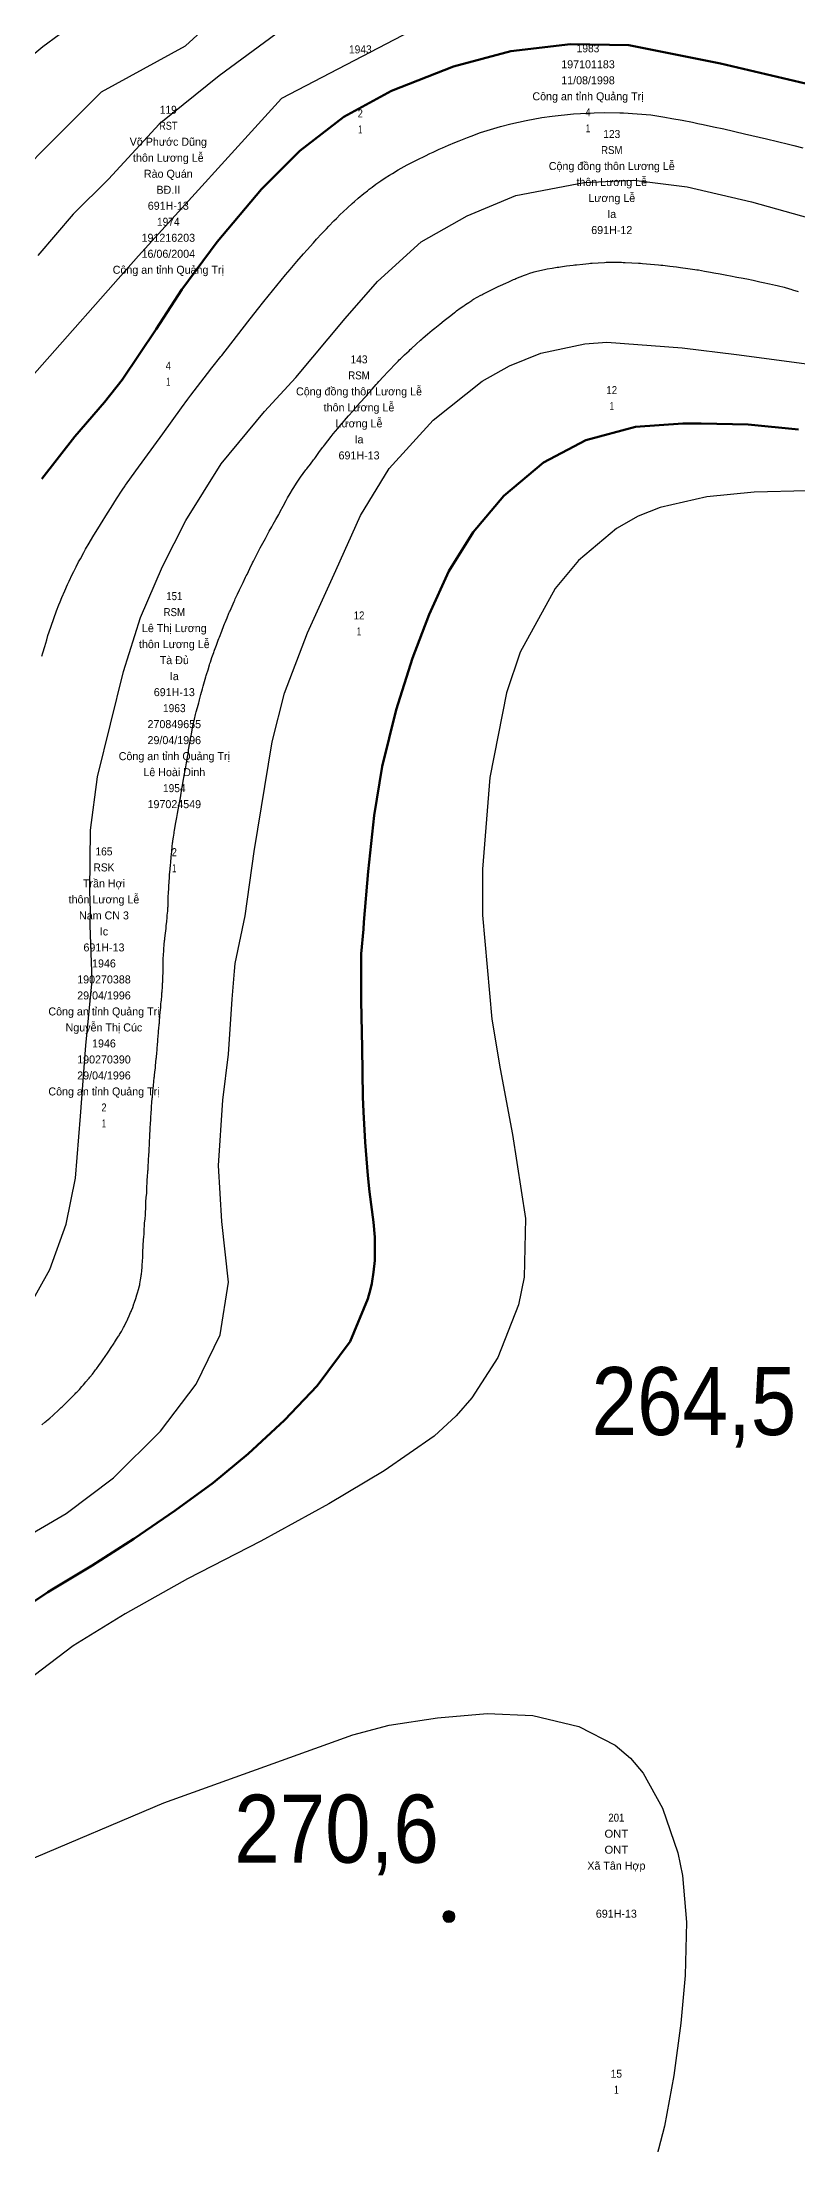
# Model space of a CAD drawing. Header units: metres. Extents: x 549268 to 556659, y 1838059 to 1844558.
# Drawn here: x 554411 to 554600, y 1840235 to 1840760 of the extents above; entities that cross this region are included whole.
import ezdxf
from ezdxf.enums import TextEntityAlignment as Align

# ---------------------------------------------------------------- set-up
doc = ezdxf.new("R2010")
doc.units = ezdxf.units.M
doc.header["$LTSCALE"] = 0.8
for name, color, linetype, lineweight in [('1', 7, 'Continuous', 25), ('2', 7, 'Continuous', 53), ('5', 7, 'Continuous', 13)]:
    doc.layers.add(name, color=color, linetype=linetype, lineweight=lineweight)
doc.layers.add('15', color=7, linetype='Continuous')

msp = doc.modelspace()

# ---------------------------------------------------------------- hatches: boundary and pattern name
at = {"layer": '5'}
msp.add_hatch(color=256, dxfattribs=at).paths.add_polyline_path([(554514.13, 1840291.66, 1), (554511.13, 1840291.66, 1)])

# ---------------------------------------------------------------- linework, layer by layer
at = {"layer": '1'}
for points in [[(554397.95, 1840719.9), (554413.26, 1840735.26), (554425.71, 1840747.74), (554446.77, 1840759.26), (554468.78, 1840779.42)], [(554515.09, 1840769.13), (554470.77, 1840746.05), (554434.97, 1840706.73), (554407.69, 1840675.96), (554384.68, 1840648.6), (554371.89, 1840626.38), (554369.33, 1840612.7), (554366.78, 1840557.99), (554361.66, 1840524.66), (554355.69, 1840506.71), (554346.32, 1840492.17), (554313.08, 1840459.69), (554287.51, 1840441.74), (554267.05, 1840419.52), (554244.04, 1840393.87), (554201.42, 1840329.76), (554173.29, 1840301.55), (554150.28, 1840291.3), (554132.38, 1840287.88), (554110.21, 1840286.17), (554088.05, 1840281.89), (554047.14, 1840269.08)], [(554423.3, 1840767.96), (554411.08, 1840759.02), (554401.88, 1840751.33)], [(554469.34, 1840762.12), (554455.13, 1840751.76), (554440.19, 1840739.64), (554427.48, 1840725.89), (554418.62, 1840717.14), (554409.84, 1840706.82)], [(554504.69, 1840730.79), (554506.73, 1840731.79), (554507.88, 1840732.34), (554508.65, 1840732.7), (554510.2, 1840733.41), (554510.98, 1840733.75), (554512.53, 1840734.43), (554514.1, 1840735.09), (554515.15, 1840735.52), (554517.25, 1840736.35), (554518.16, 1840736.7), (554520.53, 1840737.55), (554525.55, 1840739.1), (554528.08, 1840739.77), (554531.91, 1840740.62), (554535.84, 1840741.32), (554538.47, 1840741.69), (554543.77, 1840742.23), (554548.91, 1840742.52), (554551.48, 1840742.58), (554555.34, 1840742.54), (554556.24, 1840742.51), (554563.11, 1840742.01), (554566.6, 1840741.42), (554568.34, 1840741.12), (554570.95, 1840740.64), (554573.56, 1840740.13), (554574.86, 1840739.87), (554576.16, 1840739.6), (554578.76, 1840739.04), (554581.35, 1840738.47), (554586.52, 1840737.29), (554592.02, 1840736.01), (554594.76, 1840735.35), (554597.5, 1840734.67), (554598.86, 1840734.31), (554601.1, 1840733.71)], [(554410.82, 1840606.7), (554411.05, 1840607.52), (554411.52, 1840609.14), (554412.02, 1840610.75), (554412.35, 1840611.82), (554413.05, 1840613.96), (554413.14, 1840614.23), (554414.51, 1840618.02), (554415.08, 1840619.51), (554415.38, 1840620.25), (554415.83, 1840621.36), (554416.53, 1840623), (554417.25, 1840624.64), (554417.62, 1840625.45), (554418.39, 1840627.07), (554418.78, 1840627.87), (554419.39, 1840629.06), (554420.01, 1840630.25), (554420.44, 1840631.04), (554421.31, 1840632.62), (554421.76, 1840633.4), (554422.66, 1840634.95), (554423.58, 1840636.5), (554425.46, 1840639.57), (554427.25, 1840642.45), (554428.15, 1840643.89), (554429.52, 1840646.03), (554430.91, 1840648.17), (554431.61, 1840649.23), (554431.75, 1840649.44), (554434.31, 1840653.01), (554438.84, 1840659.2), (554441.09, 1840662.3), (554445.75, 1840668.76), (554447.32, 1840670.9), (554448.11, 1840671.97), (554448.92, 1840673.05), (554450.57, 1840675.2), (554452.23, 1840677.33), (554453.34, 1840678.75), (554455.59, 1840681.57), (554455.79, 1840681.82), (554462.35, 1840690.3), (554464.72, 1840693.34), (554466.31, 1840695.34), (554467.39, 1840696.68), (554469.55, 1840699.33), (554471.76, 1840702), (554472.88, 1840703.32), (554474.56, 1840705.3), (554476.27, 1840707.26), (554477.13, 1840708.24), (554478.73, 1840710.03), (554479.53, 1840710.91), (554480.75, 1840712.23), (554481.99, 1840713.54), (554482.61, 1840714.19), (554483.87, 1840715.47), (554484.5, 1840716.11), (554485.46, 1840717.06), (554486.16, 1840717.74), (554487.26, 1840718.76), (554488.44, 1840719.84), (554489.03, 1840720.37), (554489.94, 1840721.15), (554491.31, 1840722.3), (554492.24, 1840723.04), (554492.71, 1840723.4), (554493.42, 1840723.94), (554494.38, 1840724.64), (554494.87, 1840724.99), (554495.6, 1840725.5), (554496.71, 1840726.24), (554497.78, 1840726.93), (554498.5, 1840727.37), (554499.95, 1840728.24), (554500.69, 1840728.66), (554502.18, 1840729.48), (554503.68, 1840730.28), (554504.69, 1840730.79)], [(554405.18, 1840439.6), (554412.83, 1840453.36), (554416.91, 1840464.75), (554419.2, 1840476.23), (554420.49, 1840491.72), (554421.82, 1840509.37), (554423.4, 1840525.63), (554422.92, 1840539.34), (554422.98, 1840542.99), (554422.8, 1840548.03), (554423, 1840563.21), (554424.74, 1840576.57), (554431.26, 1840602.85), (554435.48, 1840616.32), (554441, 1840629.09), (554446.84, 1840640.59), (554455.67, 1840654.75), (554466.49, 1840667.83), (554474.34, 1840676.37), (554486.66, 1840691.1), (554494.73, 1840700.32), (554505.7, 1840710.23), (554517.15, 1840716.73), (554529.32, 1840721.81), (554546.46, 1840725.11), (554558.84, 1840725.63), (554572.21, 1840724.01), (554588.25, 1840720.26), (554651.7, 1840702.5)], [(554513.08, 1840691.86), (554514.03, 1840692.6), (554514.29, 1840692.8), (554514.55, 1840692.99), (554515.47, 1840693.67), (554516.34, 1840694.29), (554516.57, 1840694.45), (554516.79, 1840694.61), (554517.56, 1840695.13), (554518.32, 1840695.63), (554518.54, 1840695.76), (554518.77, 1840695.9), (554519.65, 1840696.4), (554520.58, 1840696.9), (554520.84, 1840697.04), (554521.11, 1840697.18), (554522.09, 1840697.68), (554523.13, 1840698.19), (554523.43, 1840698.34), (554523.74, 1840698.49), (554524.91, 1840699.05), (554526.09, 1840699.59), (554526.41, 1840699.73), (554526.71, 1840699.87), (554527.77, 1840700.35), (554528.8, 1840700.8), (554529.09, 1840700.93), (554529.38, 1840701.05), (554530.45, 1840701.49), (554531.48, 1840701.9), (554531.74, 1840702), (554531.99, 1840702.09), (554532.83, 1840702.39), (554533.69, 1840702.66), (554533.95, 1840702.74), (554534.23, 1840702.81), (554535.35, 1840703.08), (554536.54, 1840703.34), (554536.87, 1840703.41), (554537.21, 1840703.47), (554538.41, 1840703.69), (554539.7, 1840703.89), (554540.09, 1840703.95), (554540.49, 1840704.01), (554542.05, 1840704.22), (554543.67, 1840704.43), (554544.11, 1840704.48), (554544.55, 1840704.53), (554546.1, 1840704.7), (554547.62, 1840704.85), (554548.04, 1840704.89), (554548.46, 1840704.92), (554549.96, 1840705.04), (554551.49, 1840705.12), (554551.93, 1840705.14), (554552.38, 1840705.15), (554554.05, 1840705.17), (554555.76, 1840705.15), (554556.22, 1840705.13), (554556.68, 1840705.12), (554558.32, 1840705.04), (554560.03, 1840704.92), (554560.53, 1840704.89), (554561.05, 1840704.85), (554563.05, 1840704.68), (554565.05, 1840704.5), (554565.58, 1840704.44), (554566.09, 1840704.39), (554567.85, 1840704.18), (554569.57, 1840703.97), (554570.05, 1840703.9), (554570.55, 1840703.84), (554572.37, 1840703.6), (554574.15, 1840703.35), (554574.61, 1840703.28), (554575.05, 1840703.22), (554576.56, 1840702.96), (554578.02, 1840702.7), (554578.44, 1840702.62), (554578.87, 1840702.54), (554580.49, 1840702.24), (554582.13, 1840701.93), (554583.03, 1840701.76), (554584.62, 1840701.46), (554586.21, 1840701.15), (554586.66, 1840701.06), (554587.1, 1840700.97), (554588.74, 1840700.64), (554590.36, 1840700.29), (554590.8, 1840700.2), (554591.24, 1840700.11), (554592.8, 1840699.78), (554594.29, 1840699.44), (554594.69, 1840699.35), (554595.08, 1840699.25), (554596.43, 1840698.89), (554597.76, 1840698.5), (554598.13, 1840698.39), (554598.52, 1840698.27), (554599.94, 1840697.83)], [(554458.38, 1840619.22), (554458.9, 1840620.38), (554459.05, 1840620.7), (554459.19, 1840621.02), (554459.72, 1840622.16), (554460.26, 1840623.31), (554460.42, 1840623.63), (554460.57, 1840623.95), (554461.14, 1840625.14), (554461.76, 1840626.4), (554461.93, 1840626.77), (554462.12, 1840627.14), (554462.82, 1840628.59), (554463.52, 1840630.03), (554463.71, 1840630.4), (554463.89, 1840630.76), (554464.49, 1840631.96), (554465.09, 1840633.09), (554465.26, 1840633.41), (554465.43, 1840633.73), (554466.07, 1840634.92), (554466.73, 1840636.11), (554466.9, 1840636.43), (554467.08, 1840636.75), (554467.7, 1840637.9), (554468.33, 1840639.04), (554468.51, 1840639.37), (554468.69, 1840639.69), (554469.35, 1840640.87), (554470.04, 1840642.1), (554470.23, 1840642.46), (554470.43, 1840642.83), (554471.17, 1840644.21), (554471.9, 1840645.56), (554472.09, 1840645.9), (554472.27, 1840646.23), (554472.9, 1840647.32), (554473.51, 1840648.33), (554473.68, 1840648.61), (554473.86, 1840648.89), (554474.51, 1840649.9), (554475.17, 1840650.9), (554475.35, 1840651.16), (554475.54, 1840651.43), (554476.2, 1840652.35), (554476.87, 1840653.26), (554477.06, 1840653.52), (554477.26, 1840653.78), (554477.98, 1840654.72), (554478.75, 1840655.75), (554478.98, 1840656.05), (554479.21, 1840656.37), (554480.11, 1840657.58), (554481.02, 1840658.81), (554481.26, 1840659.13), (554481.49, 1840659.44), (554482.31, 1840660.49), (554483.17, 1840661.57), (554483.44, 1840661.9), (554483.71, 1840662.24), (554484.81, 1840663.57), (554485.94, 1840664.93), (554486.24, 1840665.28), (554486.53, 1840665.62), (554487.53, 1840666.77), (554488.56, 1840667.94), (554488.88, 1840668.29), (554489.2, 1840668.66), (554490.46, 1840670.08), (554491.72, 1840671.51), (554492.05, 1840671.88), (554492.36, 1840672.24), (554493.42, 1840673.46), (554494.45, 1840674.63), (554494.75, 1840674.97), (554495.06, 1840675.31), (554496.22, 1840676.56), (554497.37, 1840677.79), (554497.67, 1840678.1), (554497.97, 1840678.41), (554498.96, 1840679.45), (554499.92, 1840680.45), (554500.2, 1840680.73), (554500.48, 1840681), (554501.54, 1840682.03), (554502.64, 1840683.05), (554502.94, 1840683.34), (554503.25, 1840683.62), (554504.39, 1840684.65), (554505.53, 1840685.66), (554505.85, 1840685.94), (554506.17, 1840686.22), (554507.3, 1840687.2), (554508.46, 1840688.16), (554508.78, 1840688.43), (554509.11, 1840688.7), (554510.31, 1840689.66), (554511.47, 1840690.59), (554511.77, 1840690.83), (554512.07, 1840691.06), (554513.08, 1840691.86)], [(554403.03, 1840384.34), (554416.92, 1840392.42), (554428.76, 1840401.31), (554440.48, 1840412.98), (554449.39, 1840424.72), (554455.42, 1840437.09), (554457.53, 1840450.23), (554455.86, 1840465.39), (554454.97, 1840479.42), (554456.07, 1840495.73), (554457.52, 1840507.22), (554458.44, 1840520.98), (554458.98, 1840527.96), (554459.15, 1840529.85), (554461.68, 1840541.75), (554463.92, 1840557.83), (554468.44, 1840585.3), (554471.5, 1840597.44), (554477.22, 1840612.53), (554484.3, 1840628.12), (554490.53, 1840641.85), (554497.69, 1840653.57), (554508.67, 1840665.72), (554520.96, 1840675.46), (554527.78, 1840679.3), (554535.6, 1840682.39), (554546.57, 1840684.77), (554552.15, 1840685.18), (554570.99, 1840683.74), (554584.57, 1840682.08), (554610.24, 1840678.66)], [(554577.1, 1840646.54), (554565.48, 1840643.89), (554559.96, 1840641.69), (554554.55, 1840638.64), (554544.99, 1840630.63), (554539.18, 1840623.63), (554530.45, 1840607.7), (554526.98, 1840597.52), (554522.83, 1840576.36), (554521, 1840553.45), (554521.01, 1840541.97), (554523.37, 1840515.98), (554525.46, 1840503.52), (554528.52, 1840487.12), (554531.73, 1840466.16), (554531.42, 1840451.5), (554530.02, 1840444.58), (554524.84, 1840431.38), (554518.38, 1840421.33), (554514.47, 1840416.84), (554508.9, 1840411.74), (554496.45, 1840403.03), (554482.56, 1840394.79), (554465.62, 1840385.51), (554447.28, 1840376.07), (554431.69, 1840367.29), (554418.66, 1840359.32), (554408.91, 1840351.89)], [(554602.2, 1840648), (554588.95, 1840647.66), (554577.1, 1840646.54)], [(554441.57, 1840536.22), (554441.72, 1840537.42), (554441.87, 1840538.64), (554441.91, 1840538.96), (554441.94, 1840539.27), (554442.04, 1840540.36), (554442.13, 1840541.39), (554442.16, 1840541.67), (554442.18, 1840541.95), (554442.28, 1840542.93), (554442.36, 1840543.86), (554442.37, 1840544.11), (554442.38, 1840544.35), (554442.4, 1840545.19), (554442.42, 1840546.03), (554442.43, 1840546.29), (554442.44, 1840546.54), (554442.49, 1840547.54), (554442.55, 1840548.59), (554442.57, 1840548.89), (554442.59, 1840549.18), (554442.65, 1840550.26), (554442.72, 1840551.4), (554442.75, 1840551.73), (554442.77, 1840552.08), (554442.89, 1840553.37), (554443.01, 1840554.66), (554443.04, 1840554.99), (554443.07, 1840555.31), (554443.17, 1840556.38), (554443.26, 1840557.4), (554443.29, 1840557.68), (554443.32, 1840557.97), (554443.41, 1840559), (554443.52, 1840560), (554443.56, 1840560.27), (554443.59, 1840560.53), (554443.72, 1840561.42), (554443.88, 1840562.43), (554443.94, 1840562.77), (554444, 1840563.14), (554444.25, 1840564.66), (554444.54, 1840566.39), (554444.63, 1840566.88), (554444.72, 1840567.38), (554445.07, 1840569.24), (554445.46, 1840571.26), (554445.57, 1840571.87), (554445.68, 1840572.49), (554446.1, 1840574.91), (554446.51, 1840577.31), (554446.72, 1840578.52), (554447.06, 1840580.5), (554447.37, 1840582.3), (554447.45, 1840582.79), (554447.53, 1840583.28), (554447.82, 1840584.99), (554448.08, 1840586.52), (554448.14, 1840586.89), (554448.21, 1840587.23), (554448.4, 1840588.29), (554448.59, 1840589.24), (554448.66, 1840589.52), (554448.72, 1840589.82), (554448.99, 1840590.94), (554449.27, 1840592.11), (554449.35, 1840592.42), (554449.43, 1840592.74), (554449.73, 1840593.87), (554450.04, 1840595.05), (554450.14, 1840595.39), (554450.23, 1840595.75), (554450.61, 1840597.14), (554450.99, 1840598.51), (554451.09, 1840598.87), (554451.18, 1840599.22), (554451.52, 1840600.39), (554451.85, 1840601.51), (554451.94, 1840601.83), (554452.03, 1840602.15), (554452.38, 1840603.31), (554452.74, 1840604.5), (554452.85, 1840604.83), (554452.96, 1840605.16), (554453.36, 1840606.36), (554453.79, 1840607.57), (554453.91, 1840607.9), (554454.03, 1840608.23), (554454.47, 1840609.45), (554454.94, 1840610.72), (554455.08, 1840611.1), (554455.22, 1840611.48), (554455.79, 1840612.93), (554456.35, 1840614.37), (554456.5, 1840614.74), (554456.65, 1840615.1), (554457.13, 1840616.3), (554457.6, 1840617.43), (554457.74, 1840617.74), (554457.87, 1840618.06), (554458.38, 1840619.22)], [(554437.36, 1840478.01), (554437.38, 1840478.3), (554437.43, 1840479.32), (554437.47, 1840480.33), (554437.48, 1840480.61), (554437.5, 1840480.9), (554437.56, 1840481.92), (554437.63, 1840482.95), (554437.65, 1840483.23), (554437.66, 1840483.52), (554437.71, 1840484.54), (554437.75, 1840485.55), (554437.76, 1840485.84), (554437.78, 1840486.12), (554437.83, 1840487.15), (554437.89, 1840488.19), (554437.91, 1840488.48), (554437.92, 1840488.77), (554437.98, 1840489.81), (554438.03, 1840490.85), (554438.05, 1840491.14), (554438.07, 1840491.43), (554438.14, 1840492.49), (554438.21, 1840493.54), (554438.23, 1840493.83), (554438.26, 1840494.12), (554438.34, 1840495.17), (554438.43, 1840496.21), (554438.45, 1840496.49), (554438.48, 1840496.78), (554438.57, 1840497.8), (554438.67, 1840498.81), (554438.7, 1840499.09), (554438.73, 1840499.37), (554438.83, 1840500.38), (554438.94, 1840501.36), (554438.97, 1840501.63), (554439, 1840501.89), (554439.1, 1840502.83), (554439.2, 1840503.75), (554439.22, 1840504), (554439.25, 1840504.26), (554439.35, 1840505.19), (554439.44, 1840506.1), (554439.46, 1840506.34), (554439.48, 1840506.58), (554439.56, 1840507.43), (554439.63, 1840508.26), (554439.65, 1840508.49), (554439.67, 1840508.72), (554439.75, 1840509.58), (554439.83, 1840510.43), (554439.84, 1840510.66), (554439.86, 1840510.89), (554439.93, 1840511.71), (554439.99, 1840512.51), (554440, 1840512.73), (554440.02, 1840512.95), (554440.09, 1840513.74), (554440.16, 1840514.52), (554440.18, 1840514.73), (554440.2, 1840514.95), (554440.26, 1840515.73), (554440.33, 1840516.5), (554440.34, 1840516.71), (554440.36, 1840516.91), (554440.43, 1840517.66), (554440.5, 1840518.41), (554440.54, 1840518.83), (554440.61, 1840519.62), (554440.68, 1840520.43), (554440.7, 1840520.65), (554440.72, 1840520.88), (554440.79, 1840521.7), (554440.86, 1840522.54), (554440.87, 1840522.78), (554440.89, 1840523.02), (554440.95, 1840523.89), (554441.01, 1840524.75), (554441.02, 1840524.99), (554441.03, 1840525.22), (554441.07, 1840526.02), (554441.1, 1840526.8), (554441.11, 1840527.02), (554441.12, 1840527.23), (554441.13, 1840528), (554441.14, 1840528.75), (554441.14, 1840528.96), (554441.14, 1840529.16), (554441.15, 1840529.86), (554441.16, 1840530.61), (554441.17, 1840530.84), (554441.18, 1840531.08), (554441.24, 1840532.02), (554441.31, 1840533.02), (554441.33, 1840533.29), (554441.35, 1840533.57), (554441.42, 1840534.56), (554441.51, 1840535.6), (554441.54, 1840535.9), (554441.57, 1840536.22)], [(554417.56, 1840420.72), (554417.76, 1840420.92), (554418.47, 1840421.63), (554419.16, 1840422.34), (554419.35, 1840422.54), (554419.53, 1840422.73), (554420.19, 1840423.42), (554420.83, 1840424.12), (554421.01, 1840424.32), (554421.19, 1840424.52), (554421.83, 1840425.27), (554422.47, 1840426.04), (554422.65, 1840426.26), (554422.83, 1840426.47), (554423.46, 1840427.26), (554424.09, 1840428.07), (554424.27, 1840428.31), (554424.45, 1840428.54), (554425.09, 1840429.41), (554425.72, 1840430.3), (554425.9, 1840430.54), (554426.07, 1840430.78), (554426.68, 1840431.64), (554427.27, 1840432.5), (554427.43, 1840432.74), (554427.59, 1840432.99), (554428.17, 1840433.86), (554428.72, 1840434.72), (554428.86, 1840434.95), (554429.01, 1840435.17), (554429.51, 1840435.95), (554429.99, 1840436.71), (554430.12, 1840436.93), (554430.25, 1840437.14), (554430.7, 1840437.92), (554431.14, 1840438.7), (554431.25, 1840438.91), (554431.36, 1840439.12), (554431.75, 1840439.86), (554432.11, 1840440.6), (554432.21, 1840440.81), (554432.31, 1840441.03), (554432.67, 1840441.83), (554433.01, 1840442.65), (554433.11, 1840442.88), (554433.2, 1840443.11), (554433.53, 1840443.93), (554433.84, 1840444.77), (554433.92, 1840445.01), (554434, 1840445.25), (554434.29, 1840446.13), (554434.57, 1840447.03), (554434.65, 1840447.28), (554434.72, 1840447.53), (554434.99, 1840448.43), (554435.23, 1840449.33), (554435.29, 1840449.59), (554435.35, 1840449.84), (554435.52, 1840450.77), (554435.66, 1840451.7), (554435.69, 1840451.95), (554435.72, 1840452.2), (554435.82, 1840453.09), (554435.9, 1840453.99), (554435.92, 1840454.25), (554435.94, 1840454.51), (554436.01, 1840455.5), (554436.06, 1840456.5), (554436.08, 1840456.78), (554436.08, 1840457.05), (554436.1, 1840458.02), (554436.13, 1840459.01), (554436.14, 1840459.3), (554436.16, 1840459.58), (554436.26, 1840460.66), (554436.36, 1840461.74), (554436.38, 1840462.03), (554436.4, 1840462.32), (554436.43, 1840463.35), (554436.47, 1840464.38), (554436.49, 1840464.67), (554436.51, 1840464.96), (554436.63, 1840466.02), (554436.74, 1840467.09), (554436.76, 1840467.38), (554436.77, 1840467.67), (554436.8, 1840468.7), (554436.82, 1840469.73), (554436.83, 1840470.02), (554436.85, 1840470.31), (554436.94, 1840471.37), (554437.03, 1840472.43), (554437.05, 1840472.72), (554437.07, 1840473.01), (554437.11, 1840474.04), (554437.15, 1840475.06), (554437.16, 1840475.35), (554437.18, 1840475.64), (554437.26, 1840476.68), (554437.34, 1840477.73), (554437.36, 1840478.01)], [(554410.83, 1840414.57), (554411.58, 1840415.21), (554411.8, 1840415.39), (554412.01, 1840415.57), (554412.78, 1840416.24), (554413.56, 1840416.92), (554413.77, 1840417.12), (554413.98, 1840417.31), (554414.73, 1840418.01), (554415.48, 1840418.71), (554415.68, 1840418.91), (554415.89, 1840419.1), (554416.63, 1840419.81), (554417.36, 1840420.52), (554417.56, 1840420.72)], [(554406.73, 1840305.42), (554441.36, 1840320.1), (554470.71, 1840330.64), (554488.55, 1840337.11), (554497.67, 1840339.53), (554509.8, 1840341.36), (554522.22, 1840342.45), (554533.62, 1840341.94), (554545.12, 1840339.19), (554554.18, 1840334.5), (554558.05, 1840331.25), (554561.22, 1840327.47), (554566.05, 1840318.74), (554569.9, 1840307.62), (554571.07, 1840301.89), (554572, 1840290.29), (554571.71, 1840276.94), (554570.63, 1840264.98), (554568.9, 1840251.9), (554566.49, 1840239.23), (554563.14, 1840226.18)]]:
    msp.add_lwpolyline(points, dxfattribs=at)
at = {"layer": '2'}
for points in [[(554410.78, 1840651.05), (554419.07, 1840661.6), (554426.46, 1840670.18), (554430.9, 1840675.72), (554439.42, 1840688.45), (554445.81, 1840698.33), (554454.7, 1840710.25), (554465.78, 1840723.45), (554475.31, 1840733.02), (554486.34, 1840741.53), (554498.27, 1840747.99), (554513.78, 1840754.1), (554528.14, 1840757.92), (554543.02, 1840759.65), (554557.64, 1840759.39), (554580.52, 1840754.87), (554606.02, 1840748.86)], [(554402.42, 1840366.04), (554412.29, 1840372.73), (554413.43, 1840373.4), (554423.39, 1840379.41), (554433.81, 1840386.03), (554444.13, 1840393.19), (554453.62, 1840400.1), (554462.44, 1840407.28), (554471.49, 1840415.74), (554479.69, 1840424.29), (554487.9, 1840435.35), (554492.34, 1840446.07), (554493, 1840448.47), (554493.31, 1840449.88), (554493.78, 1840452.74), (554494.05, 1840455.63), (554494.13, 1840457.57), (554494.06, 1840461.44), (554493.73, 1840465.24), (554492.76, 1840472.79), (554492.33, 1840476.92), (554491.7, 1840485.21), (554491.23, 1840492.78), (554491.08, 1840496.57), (554490.94, 1840508.8), (554490.67, 1840520.57), (554490.63, 1840532.25), (554491.23, 1840538.45), (554491.37, 1840540.23), (554492.46, 1840552.89), (554493.93, 1840566.85), (554495.89, 1840579.12), (554499.39, 1840593.26), (554503.48, 1840606.22), (554507.66, 1840617.1), (554512.59, 1840627.92), (554518.67, 1840637.7), (554526.33, 1840646.73), (554536.31, 1840655.08), (554546.87, 1840660.7), (554559.28, 1840664.02), (554571.15, 1840664.87), (554574.52, 1840664.81), (554575.71, 1840664.81), (554587.45, 1840664.63), (554600.01, 1840663.38)]]:
    msp.add_lwpolyline(points, dxfattribs=at)
at = {"layer": '5'}
msp.add_circle((554512.63, 1840291.66), 1.5, dxfattribs=at)

# ---------------------------------------------------------------- texts
at = {"layer": '15'}
for s, width, p in [('1943', 0.95, (554490.46, 1840757.36)), ('1983', 0.95, (554547.4, 1840757.63)), ('RST', 0.85, (554442.44, 1840738.27)), ('119', 0.95, (554442.44, 1840742.27)), ('2', 0.85, (554490.46, 1840741.36)), ('4', 0.9, (554547.4, 1840741.63)), ('1', 0.75, (554547.4, 1840737.63)), ('1', 0.75, (554490.46, 1840737.36)), ('RSM', 0.9, (554553.34, 1840732.2)), ('123', 0.95, (554553.34, 1840736.2)), ('1974', 0.95, (554442.44, 1840714.27)), ('143', 0.95, (554490.14, 1840679.87)), ('4', 0.9, (554442.44, 1840678.27)), ('RSM', 0.9, (554490.13, 1840675.87)), ('1', 0.75, (554442.44, 1840674.27)), ('12', 0.9, (554553.34, 1840672.2)), ('1', 0.75, (554553.34, 1840668.2)), ('RSM', 0.9, (554443.94, 1840616.7)), ('151', 0.9, (554443.94, 1840620.7)), ('12', 0.9, (554490.14, 1840615.87)), ('1', 0.75, (554490.13, 1840611.87)), ('1963', 0.95, (554443.94, 1840592.7)), ('1954', 0.95, (554443.94, 1840572.7)), ('165', 0.95, (554426.35, 1840556.89)), ('2', 0.85, (554443.94, 1840556.7)), ('RSK', 0.95, (554426.35, 1840552.89)), ('1', 0.75, (554443.94, 1840552.7)), ('2', 0.85, (554426.35, 1840492.89)), ('1', 0.75, (554426.35, 1840488.89)), ('201', 0.9, (554554.49, 1840315.37)), ('ONT', 1.05, (554554.49, 1840311.37)), ('ONT', 1.05, (554554.49, 1840307.37)), ('15', 0.95, (554554.49, 1840251.37)), ('1', 0.75, (554554.49, 1840247.37))]:
    msp.add_text(s, height=2, dxfattribs=dict(at, width=width)).set_placement(p, align=Align.CENTER)
for s, p in [('197101183', (554547.4, 1840753.63)), ('11/08/1998', (554547.4, 1840749.63)), ('Công an tỉnh Quảng Trị', (554547.4, 1840745.63)), ('Võ Phước Dũng', (554442.44, 1840734.27)), ('thôn Lương Lễ', (554442.44, 1840730.27)), ('Cộng đồng thôn Lương Lễ', (554553.34, 1840728.2)), ('Rào Quán', (554442.44, 1840726.27)), ('BĐ.II', (554442.44, 1840722.27)), ('thôn Lương Lễ', (554553.34, 1840724.2)), ('691H-13', (554442.44, 1840718.27)), ('Lương Lễ', (554553.34, 1840720.2)), ('691H-12', (554553.34, 1840712.2)), ('Ia', (554553.34, 1840716.2)), ('191216203', (554442.44, 1840710.27)), ('16/06/2004', (554442.44, 1840706.27)), ('Công an tỉnh Quảng Trị', (554442.44, 1840702.27)), ('Cộng đồng thôn Lương Lễ', (554490.13, 1840671.87)), ('thôn Lương Lễ', (554490.13, 1840667.87)), ('Lương Lễ', (554490.13, 1840663.87)), ('Ia', (554490.13, 1840659.87)), ('691H-13', (554490.14, 1840655.87)), ('Lê Thị Lương', (554443.94, 1840612.7)), ('thôn Lương Lễ', (554443.94, 1840608.7)), ('Tà Đủ', (554443.94, 1840604.7)), ('691H-13', (554443.94, 1840596.7)), ('Ia', (554443.94, 1840600.7)), ('270849655', (554443.94, 1840588.7)), ('Công an tỉnh Quảng Trị', (554443.94, 1840580.7)), ('29/04/1996', (554443.94, 1840584.7)), ('Lê Hoài Dinh', (554443.94, 1840576.7)), ('197024549', (554443.94, 1840568.7)), ('Trần Hợi', (554426.35, 1840548.89)), ('thôn Lương Lễ', (554426.35, 1840544.89)), ('Nam CN 3', (554426.35, 1840540.89)), ('691H-13', (554426.35, 1840532.89)), ('Ic', (554426.35, 1840536.89)), ('1946', (554426.34, 1840528.89)), ('190270388', (554426.35, 1840524.89)), ('Công an tỉnh Quảng Trị', (554426.35, 1840516.89)), ('29/04/1996', (554426.35, 1840520.89)), ('Nguyễn Thị Cúc', (554426.34, 1840512.89)), ('1946', (554426.34, 1840508.89)), ('29/04/1996', (554426.35, 1840500.89)), ('190270390', (554426.35, 1840504.89)), ('Công an tỉnh Quảng Trị', (554426.35, 1840496.89)), ('Xã Tân Hợp', (554554.49, 1840303.37)), ('691H-13', (554554.49, 1840291.37))]:
    msp.add_text(s, height=2, dxfattribs=at).set_placement(p, align=Align.CENTER)
at = {"layer": '5', "width": 0.9}
for s, p in [('264,5', (554548.29, 1840412)), ('270,6', (554458.91, 1840305.12))]:
    msp.add_text(s, height=17, dxfattribs=at).set_placement(p)

doc.saveas('drawing.dxf')
